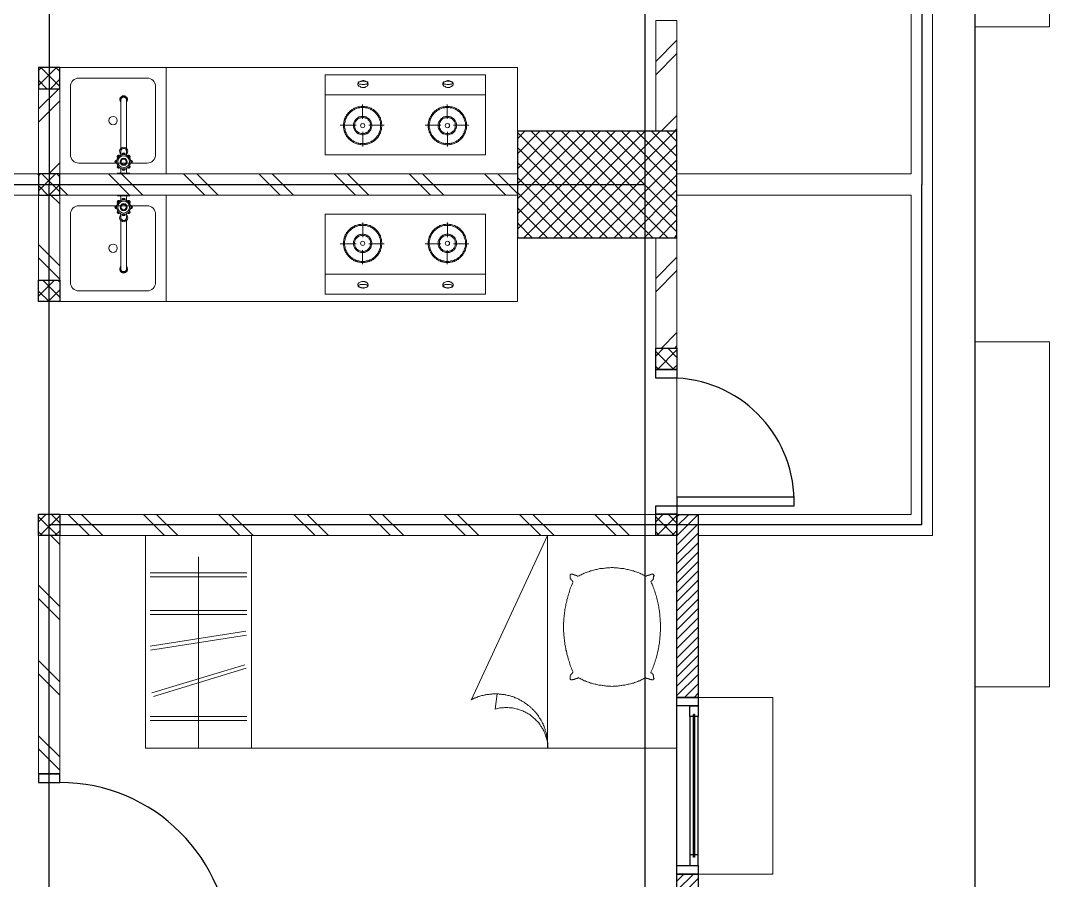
# Model space of a CAD drawing. Header units: millimetres. Extents: x -324 to 75, y -297 to 70.
# Drawn here: x -44.291 to -39.456, y 16.405 to 20.445 of the extents above; entities that cross this region are included whole.
import ezdxf

# ---------------------------------------------------------------- set-up
doc = ezdxf.new("R2010")
doc.units = ezdxf.units.MM
doc.layers.get('defpoints').update_dxf_attribs({"color": 1})
for name, color, linetype, lineweight in [('ars', 11, 'Continuous', 0), ('ars @ 1', 11, 'Continuous', 0), ('KOL', 1, 'Continuous', 30), ('KOLOM', 4, 'Continuous', 9), ('lan', 7, 'Continuous', 15), ('SANITAIR', 15, 'Continuous', 9), ('tem', 5, 'Continuous', 20)]:
    doc.layers.add(name, color=color, linetype=linetype, lineweight=lineweight)
doc.layers.add('as', color=1, linetype='Continuous', plot=False)
doc.layers.add('Kusen', color=30, linetype='Continuous')

# ---------------------------------------------------------------- blocks, each defined once
blk = doc.blocks.new('KRAN DPR ATAS')
for p, q in [((-0.0289, 0), (0.0289, 0)), ((-0.0289, 0), (-0.0289, -0.0021)), ((0.0289, 0), (0.0289, -0.0021)), ((-0.0275, -0.0035), (0.0275, -0.0035)), ((-0.0127, -0.0092), (-0.0127, -0.0252)), ((0.0127, -0.0092), (0.0127, -0.0252)), ((-0.0127, -0.0877), (-0.0127, -0.1101)), ((0.0127, -0.0877), (0.0127, -0.1101)), ((-0.014, -0.1188), (-0.014, -0.3457)), ((0.014, -0.1188), (0.014, -0.3457))]:
    blk.add_line(p, q)
for radius in [0.0338, 0.0279, 0.0166, 0.0138, 0.0123]:
    blk.add_circle((0, -0.0564), radius)
for centre, radius, start, end in [((-0.0239, -0.0326), 0.00706, 39.002, 230.998), ((-0.0222, -0.0342), 0.00706, 58.1189, 211.8811), ((-0.0275, -0.0021), 0.00141, 180, 270), ((-0.0183, -0.0092), 0.00564, 0, 90), ((-0.0009, -0.0214), 0.00884, 254.902, 254.902), ((0, -0.0227), 0.00706, 354.002, 185.998), ((0, -0.025), 0.00706, 13.1189, 166.8811), ((0.0183, -0.0092), 0.00564, 90, 180), ((0.0239, -0.0326), 0.00706, 309.002, 140.998), ((0.0222, -0.0342), 0.00706, 328.1189, 121.8811), ((0.0275, -0.0021), 0.00141, 270, 0), ((-0.0338, -0.0564), 0.00706, 84.002, 275.998), ((-0.0315, -0.0564), 0.00706, 103.1189, 256.8811), ((-0.0239, -0.0803), 0.00706, 129.002, 320.998), ((-0.0222, -0.0787), 0.00706, 148.1189, 301.8811), ((0, -0.1058), 0.0191, 134.711, 45.289), ((0, -0.0902), 0.00706, 174.002, 5.998), ((0, -0.0879), 0.00706, 193.1189, 346.8811), ((0.0239, -0.0803), 0.00706, 219.002, 50.998), ((0.0222, -0.0787), 0.00706, 238.1189, 31.8811), ((0.0338, -0.0564), 0.00706, 264.002, 95.998), ((0.0315, -0.0564), 0.00706, 283.1189, 76.8811), ((0, -0.1058), 0.0134, 198.6717, 270), ((0, -0.1058), 0.0134, 270, 341.3283), ((0, -0.3457), 0.0178, 141.8277, 38.1723), ((0, -0.3484), 0.0178, 175.6641, 4.3359), ((0, -0.3457), 0.014, 180, 0)]:
    blk.add_arc(centre, radius, start, end)
blk = doc.blocks.new('KOMPOR')
for points in [[(0, 0.3765), (0, -0.3765)], [(0.0944, 0.3765), (0, 0.3765)], [(0.3765, 0.3765), (0.0944, 0.3765)], [(0.0944, 0.3765), (0.0944, -0.3765)], [(0.3765, -0.3765), (0.3765, 0.3765)], [(0.2385, 0.2906), (0.2337, 0.2906), (0.23, 0.2906), (0.2252, 0.2893), (0.2203, 0.2893), (0.2167, 0.2881), (0.2119, 0.2869), (0.2082, 0.2857), (0.2034, 0.2833), (0.1998, 0.2821), (0.1961, 0.2797), (0.1925, 0.2772), (0.1889, 0.276), (0.1852, 0.2724), (0.1816, 0.27), (0.178, 0.2676), (0.1755, 0.2639), (0.1719, 0.2615), (0.1695, 0.2579), (0.1671, 0.2542), (0.1634, 0.2506), (0.1622, 0.247), (0.1598, 0.2433), (0.1574, 0.2397), (0.1562, 0.2361), (0.1538, 0.2312), (0.1525, 0.2276), (0.1513, 0.2228), (0.1501, 0.2191), (0.1501, 0.2143), (0.1489, 0.2094), (0.1489, 0.2058), (0.1489, 0.201), (0.1489, 0.1961), (0.1489, 0.1913), (0.1501, 0.1864), (0.1501, 0.1828), (0.1513, 0.178), (0.1525, 0.1743), (0.1538, 0.1695), (0.1562, 0.1659), (0.1574, 0.161), (0.1598, 0.1574), (0.1622, 0.1538), (0.1634, 0.1501), (0.1671, 0.1465), (0.1695, 0.1429), (0.1719, 0.1404), (0.1755, 0.1368), (0.178, 0.1344), (0.1816, 0.1308), (0.1852, 0.1283), (0.1889, 0.1259), (0.1925, 0.1235), (0.1961, 0.1211), (0.1998, 0.1199), (0.2034, 0.1174), (0.2082, 0.1162), (0.2119, 0.115), (0.2167, 0.1138), (0.2203, 0.1126), (0.2252, 0.1114), (0.23, 0.1114), (0.2337, 0.1102), (0.2385, 0.1102), (0.2433, 0.1102), (0.2482, 0.1114), (0.253, 0.1114), (0.2567, 0.1126), (0.2615, 0.1138), (0.2651, 0.115), (0.27, 0.1162), (0.2736, 0.1174), (0.2785, 0.1199), (0.2821, 0.1211), (0.2857, 0.1235), (0.2893, 0.1259), (0.293, 0.1283), (0.2966, 0.1308), (0.299, 0.1344), (0.3027, 0.1368), (0.3051, 0.1404), (0.3087, 0.1429), (0.3111, 0.1465), (0.3136, 0.1501), (0.316, 0.1538), (0.3184, 0.1574), (0.3196, 0.161), (0.322, 0.1659), (0.3232, 0.1695), (0.3245, 0.1743), (0.3257, 0.178), (0.3269, 0.1828), (0.3281, 0.1864), (0.3281, 0.1913), (0.3293, 0.1961), (0.3293, 0.201), (0.3293, 0.2058), (0.3281, 0.2094), (0.3281, 0.2143), (0.3269, 0.2191), (0.3257, 0.2228), (0.3245, 0.2276), (0.3232, 0.2312), (0.322, 0.2361), (0.3196, 0.2397), (0.3184, 0.2433), (0.316, 0.247), (0.3136, 0.2506), (0.3111, 0.2542), (0.3087, 0.2579), (0.3051, 0.2615), (0.3027, 0.2639), (0.299, 0.2676), (0.2966, 0.27), (0.293, 0.2724), (0.2893, 0.276), (0.2857, 0.2772), (0.2821, 0.2797), (0.2785, 0.2821), (0.2736, 0.2833), (0.27, 0.2857), (0.2651, 0.2869), (0.2615, 0.2881), (0.2567, 0.2893), (0.253, 0.2893), (0.2482, 0.2906), (0.2433, 0.2906), (0.2385, 0.2906)], [(0.2373, 0.3063), (0.2373, 0.2312)], [(0.2385, 0.2857), (0.2349, 0.2857), (0.23, 0.2857), (0.2264, 0.2845), (0.2215, 0.2833), (0.2179, 0.2833), (0.2131, 0.2821), (0.2094, 0.2809), (0.2058, 0.2785), (0.2022, 0.2772), (0.1985, 0.2748), (0.1949, 0.2736), (0.1913, 0.2712), (0.1877, 0.2688), (0.1852, 0.2663), (0.1816, 0.2639), (0.1792, 0.2603), (0.1755, 0.2579), (0.1731, 0.2542), (0.1707, 0.2518), (0.1683, 0.2482), (0.1659, 0.2446), (0.1646, 0.2409), (0.1622, 0.2373), (0.161, 0.2337), (0.1586, 0.23), (0.1574, 0.2264), (0.1562, 0.2215), (0.1562, 0.2179), (0.155, 0.2131), (0.1538, 0.2094), (0.1538, 0.2046), (0.1538, 0.201), (0.1538, 0.1961), (0.1538, 0.1925), (0.155, 0.1877), (0.1562, 0.184), (0.1562, 0.1792), (0.1574, 0.1755), (0.1586, 0.1719), (0.161, 0.1671), (0.1622, 0.1634), (0.1646, 0.1598), (0.1659, 0.1562), (0.1683, 0.1525), (0.1707, 0.1501), (0.1731, 0.1465), (0.1755, 0.1441), (0.1792, 0.1404), (0.1816, 0.138), (0.1852, 0.1356), (0.1877, 0.132), (0.1913, 0.1308), (0.1949, 0.1283), (0.1985, 0.1259), (0.2022, 0.1235), (0.2058, 0.1223), (0.2094, 0.1211), (0.2131, 0.1199), (0.2179, 0.1186), (0.2215, 0.1174), (0.2264, 0.1162), (0.23, 0.1162), (0.2349, 0.1162), (0.2385, 0.1162), (0.2433, 0.1162), (0.247, 0.1162), (0.2518, 0.1162), (0.2554, 0.1174), (0.2603, 0.1186), (0.2639, 0.1199), (0.2676, 0.1211), (0.2724, 0.1223), (0.276, 0.1235), (0.2797, 0.1259), (0.2833, 0.1283), (0.2869, 0.1308), (0.2893, 0.132), (0.293, 0.1356), (0.2954, 0.138), (0.299, 0.1404), (0.3015, 0.1441), (0.3039, 0.1465), (0.3075, 0.1501), (0.3087, 0.1525), (0.3111, 0.1562), (0.3136, 0.1598), (0.316, 0.1634), (0.3172, 0.1671), (0.3184, 0.1719), (0.3196, 0.1755), (0.3208, 0.1792), (0.322, 0.184), (0.3232, 0.1877), (0.3232, 0.1925), (0.3232, 0.1961), (0.3232, 0.201), (0.3232, 0.2046), (0.3232, 0.2094), (0.3232, 0.2131), (0.322, 0.2179), (0.3208, 0.2215), (0.3196, 0.2264), (0.3184, 0.23), (0.3172, 0.2337), (0.316, 0.2373), (0.3136, 0.2409), (0.3111, 0.2446), (0.3087, 0.2482), (0.3075, 0.2518), (0.3039, 0.2542), (0.3015, 0.2579), (0.299, 0.2603), (0.2954, 0.2639), (0.293, 0.2663), (0.2893, 0.2688), (0.2869, 0.2712), (0.2833, 0.2736), (0.2797, 0.2748), (0.276, 0.2772), (0.2724, 0.2785), (0.2676, 0.2809), (0.2639, 0.2821), (0.2603, 0.2833), (0.2554, 0.2833), (0.2518, 0.2845), (0.247, 0.2857), (0.2433, 0.2857), (0.2385, 0.2857)], [(0.2385, 0.2433), (0.2349, 0.2433), (0.23, 0.2433), (0.2264, 0.2421), (0.2215, 0.2409), (0.2179, 0.2385), (0.2143, 0.2361), (0.2119, 0.2337), (0.2082, 0.2312), (0.2058, 0.2276), (0.2034, 0.2252), (0.201, 0.2215), (0.1985, 0.2179), (0.1973, 0.2131), (0.1961, 0.2094), (0.1961, 0.2046), (0.1961, 0.201), (0.1961, 0.1961), (0.1961, 0.1925), (0.1973, 0.1877), (0.1985, 0.184), (0.201, 0.1804), (0.2034, 0.1768), (0.2058, 0.1731), (0.2082, 0.1707), (0.2119, 0.1671), (0.2143, 0.1646), (0.2179, 0.1622), (0.2215, 0.161), (0.2264, 0.1598), (0.23, 0.1586), (0.2349, 0.1574), (0.2385, 0.1574), (0.2433, 0.1574), (0.247, 0.1586), (0.2518, 0.1598), (0.2554, 0.161), (0.2591, 0.1622), (0.2627, 0.1646), (0.2663, 0.1671), (0.2688, 0.1707), (0.2724, 0.1731), (0.2748, 0.1768), (0.2772, 0.1804), (0.2785, 0.184), (0.2797, 0.1877), (0.2809, 0.1925), (0.2821, 0.1961), (0.2821, 0.201), (0.2821, 0.2046), (0.2809, 0.2094), (0.2797, 0.2131), (0.2785, 0.2179), (0.2772, 0.2215), (0.2748, 0.2252), (0.2724, 0.2276), (0.2688, 0.2312), (0.2663, 0.2337), (0.2627, 0.2361), (0.2591, 0.2385), (0.2554, 0.2409), (0.2518, 0.2421), (0.247, 0.2433), (0.2433, 0.2433), (0.2385, 0.2433)], [(0.0436, 0.2228), (0.0472, 0.2228), (0.0496, 0.2215), (0.0533, 0.2191), (0.0545, 0.2155), (0.0557, 0.2119), (0.0581, 0.2094), (0.0593, 0.2046), (0.0593, 0.1998), (0.0593, 0.1949), (0.0593, 0.1901), (0.0569, 0.1864), (0.0557, 0.1828), (0.0533, 0.1792), (0.0508, 0.178), (0.0484, 0.1755), (0.046, 0.1743), (0.0424, 0.1743), (0.04, 0.1755), (0.0375, 0.178), (0.0339, 0.1792), (0.0327, 0.1828), (0.0315, 0.1864), (0.0291, 0.1901), (0.0278, 0.1949), (0.0278, 0.1998), (0.0291, 0.2046), (0.0303, 0.2094), (0.0315, 0.2119), (0.0339, 0.2155), (0.0351, 0.2191), (0.0375, 0.2215), (0.0412, 0.2228), (0.0436, 0.2228)], [(0.0375, 0.2215), (0.04, 0.2215), (0.04, 0.2203), (0.0424, 0.2179), (0.0436, 0.2155), (0.0448, 0.2119), (0.0448, 0.2082), (0.046, 0.2034), (0.046, 0.1998), (0.046, 0.1961), (0.046, 0.1913), (0.0448, 0.1877), (0.0436, 0.184), (0.0436, 0.1816), (0.0412, 0.178), (0.04, 0.1768), (0.0387, 0.1755), (0.0375, 0.1755), (0.0351, 0.1768), (0.0339, 0.178), (0.0327, 0.1816), (0.0315, 0.184), (0.0315, 0.1877), (0.0303, 0.1913), (0.0303, 0.1961), (0.0303, 0.1998), (0.0303, 0.2034), (0.0315, 0.2082), (0.0315, 0.2119), (0.0327, 0.2155), (0.0339, 0.2179), (0.0351, 0.2203), (0.0363, 0.2215), (0.0375, 0.2215)], [(0.1404, 0.201), (0.207, 0.201)], [(0.2385, 0.2385), (0.2349, 0.2385), (0.2312, 0.2373), (0.2276, 0.2373), (0.224, 0.2361), (0.2203, 0.2337), (0.2179, 0.2324), (0.2143, 0.23), (0.2119, 0.2276), (0.2094, 0.2252), (0.207, 0.2215), (0.2058, 0.2191), (0.2034, 0.2155), (0.2022, 0.2119), (0.2022, 0.2082), (0.201, 0.2046), (0.201, 0.201), (0.201, 0.1973), (0.2022, 0.1925), (0.2022, 0.1889), (0.2034, 0.1864), (0.2058, 0.1828), (0.207, 0.1792), (0.2094, 0.1768), (0.2119, 0.1743), (0.2143, 0.1719), (0.2179, 0.1695), (0.2203, 0.1671), (0.224, 0.1659), (0.2276, 0.1646), (0.2312, 0.1634), (0.2349, 0.1634), (0.2385, 0.1622), (0.2421, 0.1634), (0.247, 0.1634), (0.2506, 0.1646), (0.253, 0.1659), (0.2567, 0.1671), (0.2603, 0.1695), (0.2627, 0.1719), (0.2651, 0.1743), (0.2676, 0.1768), (0.27, 0.1792), (0.2724, 0.1828), (0.2736, 0.1864), (0.2748, 0.1889), (0.276, 0.1925), (0.276, 0.1973), (0.2772, 0.201), (0.276, 0.2046), (0.276, 0.2082), (0.2748, 0.2119), (0.2736, 0.2155), (0.2724, 0.2191), (0.27, 0.2215), (0.2676, 0.2252), (0.2651, 0.2276), (0.2627, 0.23), (0.2603, 0.2324), (0.2567, 0.2337), (0.253, 0.2361), (0.2506, 0.2373), (0.247, 0.2373), (0.2421, 0.2385), (0.2385, 0.2385)], [(0.2385, 0.2107), (0.2349, 0.2094), (0.2312, 0.2082), (0.23, 0.2046), (0.2288, 0.201), (0.23, 0.1961), (0.2312, 0.1937), (0.2349, 0.1913), (0.2385, 0.1901), (0.2433, 0.1913), (0.2458, 0.1937), (0.2482, 0.1961), (0.2494, 0.201), (0.2482, 0.2046), (0.2458, 0.2082), (0.2433, 0.2094), (0.2385, 0.2107)], [(0.3366, 0.1998), (0.2676, 0.1998)], [(0.2373, 0.0993), (0.2373, 0.1719)], [(0.2373, -0.0932), (0.2373, -0.1671)], [(0.2385, -0.1077), (0.2337, -0.1077), (0.23, -0.1077), (0.2252, -0.109), (0.2203, -0.109), (0.2167, -0.1102), (0.2119, -0.1114), (0.2082, -0.1126), (0.2034, -0.115), (0.1998, -0.1162), (0.1961, -0.1186), (0.1925, -0.1211), (0.1889, -0.1235), (0.1852, -0.1259), (0.1816, -0.1283), (0.178, -0.1308), (0.1755, -0.1344), (0.1719, -0.1368), (0.1695, -0.1404), (0.1671, -0.1441), (0.1634, -0.1477), (0.1622, -0.1513), (0.1598, -0.155), (0.1574, -0.1586), (0.1562, -0.1622), (0.1538, -0.1671), (0.1525, -0.1707), (0.1513, -0.1755), (0.1501, -0.1792), (0.1501, -0.184), (0.1489, -0.1889), (0.1489, -0.1925), (0.1489, -0.1973), (0.1489, -0.2022), (0.1489, -0.207), (0.1501, -0.2119), (0.1501, -0.2155), (0.1513, -0.2203), (0.1525, -0.224), (0.1538, -0.2288), (0.1562, -0.2324), (0.1574, -0.2373), (0.1598, -0.2409), (0.1622, -0.2446), (0.1634, -0.2482), (0.1671, -0.2518), (0.1695, -0.2554), (0.1719, -0.2579), (0.1755, -0.2615), (0.178, -0.2639), (0.1816, -0.2676), (0.1852, -0.27), (0.1889, -0.2724), (0.1925, -0.2748), (0.1961, -0.2772), (0.1998, -0.2785), (0.2034, -0.2809), (0.2082, -0.2821), (0.2119, -0.2833), (0.2167, -0.2845), (0.2203, -0.2857), (0.2252, -0.2869), (0.23, -0.2869), (0.2337, -0.2881), (0.2385, -0.2881), (0.2433, -0.2881), (0.2482, -0.2869), (0.253, -0.2869), (0.2567, -0.2857), (0.2615, -0.2845), (0.2651, -0.2833), (0.27, -0.2821), (0.2736, -0.2809), (0.2785, -0.2785), (0.2821, -0.2772), (0.2857, -0.2748), (0.2893, -0.2724), (0.293, -0.27), (0.2966, -0.2676), (0.299, -0.2639), (0.3027, -0.2615), (0.3051, -0.2579), (0.3087, -0.2554), (0.3111, -0.2518), (0.3136, -0.2482), (0.316, -0.2446), (0.3184, -0.2409), (0.3196, -0.2373), (0.322, -0.2324), (0.3232, -0.2288), (0.3245, -0.224), (0.3257, -0.2203), (0.3269, -0.2155), (0.3281, -0.2119), (0.3281, -0.207), (0.3293, -0.2022), (0.3293, -0.1973), (0.3293, -0.1925), (0.3281, -0.1889), (0.3281, -0.184), (0.3269, -0.1792), (0.3257, -0.1755), (0.3245, -0.1707), (0.3232, -0.1671), (0.322, -0.1622), (0.3196, -0.1586), (0.3184, -0.155), (0.316, -0.1513), (0.3136, -0.1477), (0.3111, -0.1441), (0.3087, -0.1404), (0.3051, -0.1368), (0.3027, -0.1344), (0.299, -0.1308), (0.2966, -0.1283), (0.293, -0.1259), (0.2893, -0.1235), (0.2857, -0.1211), (0.2821, -0.1186), (0.2785, -0.1162), (0.2736, -0.115), (0.27, -0.1126), (0.2651, -0.1114), (0.2615, -0.1102), (0.2567, -0.109), (0.253, -0.109), (0.2482, -0.1077), (0.2433, -0.1077), (0.2385, -0.1077)], [(0.2385, -0.1126), (0.2349, -0.1126), (0.23, -0.1126), (0.2264, -0.1138), (0.2215, -0.115), (0.2179, -0.115), (0.2131, -0.1162), (0.2094, -0.1174), (0.2058, -0.1199), (0.2022, -0.1211), (0.1985, -0.1235), (0.1949, -0.1247), (0.1913, -0.1271), (0.1877, -0.1295), (0.1852, -0.132), (0.1816, -0.1344), (0.1792, -0.138), (0.1755, -0.1404), (0.1731, -0.1441), (0.1707, -0.1465), (0.1683, -0.1501), (0.1659, -0.1538), (0.1646, -0.1574), (0.1622, -0.161), (0.161, -0.1646), (0.1586, -0.1683), (0.1574, -0.1719), (0.1562, -0.1768), (0.1562, -0.1804), (0.155, -0.1852), (0.1538, -0.1889), (0.1538, -0.1937), (0.1538, -0.1973), (0.1538, -0.2022), (0.1538, -0.2058), (0.155, -0.2107), (0.1562, -0.2143), (0.1562, -0.2191), (0.1574, -0.2228), (0.1586, -0.2264), (0.161, -0.2312), (0.1622, -0.2349), (0.1646, -0.2385), (0.1659, -0.2421), (0.1683, -0.2458), (0.1707, -0.2482), (0.1731, -0.2518), (0.1755, -0.2554), (0.1792, -0.2579), (0.1816, -0.2603), (0.1852, -0.2627), (0.1877, -0.2663), (0.1913, -0.2688), (0.1949, -0.27), (0.1985, -0.2724), (0.2022, -0.2748), (0.2058, -0.276), (0.2094, -0.2772), (0.2131, -0.2785), (0.2179, -0.2797), (0.2215, -0.2809), (0.2264, -0.2821), (0.23, -0.2821), (0.2349, -0.2821), (0.2385, -0.2833), (0.2433, -0.2821), (0.247, -0.2821), (0.2518, -0.2821), (0.2554, -0.2809), (0.2603, -0.2797), (0.2639, -0.2785), (0.2676, -0.2772), (0.2724, -0.276), (0.276, -0.2748), (0.2797, -0.2724), (0.2833, -0.27), (0.2869, -0.2688), (0.2893, -0.2663), (0.293, -0.2627), (0.2954, -0.2603), (0.299, -0.2579), (0.3015, -0.2554), (0.3039, -0.2518), (0.3075, -0.2482), (0.3087, -0.2458), (0.3111, -0.2421), (0.3136, -0.2385), (0.316, -0.2349), (0.3172, -0.2312), (0.3184, -0.2264), (0.3196, -0.2228), (0.3208, -0.2191), (0.322, -0.2143), (0.3232, -0.2107), (0.3232, -0.2058), (0.3232, -0.2022), (0.3232, -0.1973), (0.3232, -0.1937), (0.3232, -0.1889), (0.3232, -0.1852), (0.322, -0.1804), (0.3208, -0.1768), (0.3196, -0.1719), (0.3184, -0.1683), (0.3172, -0.1646), (0.316, -0.161), (0.3136, -0.1574), (0.3111, -0.1538), (0.3087, -0.1501), (0.3075, -0.1465), (0.3039, -0.1441), (0.3015, -0.1404), (0.299, -0.138), (0.2954, -0.1344), (0.293, -0.132), (0.2893, -0.1295), (0.2869, -0.1271), (0.2833, -0.1247), (0.2797, -0.1235), (0.276, -0.1211), (0.2724, -0.1199), (0.2676, -0.1174), (0.2639, -0.1162), (0.2603, -0.115), (0.2554, -0.115), (0.2518, -0.1138), (0.247, -0.1126), (0.2433, -0.1126), (0.2385, -0.1126)], [(0.0436, -0.1768), (0.0472, -0.1768), (0.0496, -0.178), (0.0533, -0.1804), (0.0545, -0.1828), (0.0557, -0.1864), (0.0581, -0.1901), (0.0593, -0.1949), (0.0593, -0.1985), (0.0593, -0.2034), (0.0593, -0.2082), (0.0569, -0.2119), (0.0557, -0.2167), (0.0533, -0.2191), (0.0508, -0.2215), (0.0484, -0.224), (0.046, -0.224), (0.0424, -0.224), (0.04, -0.224), (0.0375, -0.2215), (0.0339, -0.2191), (0.0327, -0.2167), (0.0315, -0.2119), (0.0291, -0.2082), (0.0278, -0.2034), (0.0278, -0.1985), (0.0291, -0.1949), (0.0303, -0.1901), (0.0315, -0.1864), (0.0339, -0.1828), (0.0351, -0.1804), (0.0375, -0.178), (0.0412, -0.1768), (0.0436, -0.1768)], [(0.0375, -0.1768), (0.04, -0.178), (0.04, -0.1792), (0.0424, -0.1804), (0.0436, -0.1828), (0.0448, -0.1864), (0.0448, -0.1901), (0.046, -0.1949), (0.046, -0.1985), (0.046, -0.2034), (0.046, -0.2082), (0.0448, -0.2107), (0.0436, -0.2155), (0.0436, -0.2179), (0.0412, -0.2203), (0.04, -0.2228), (0.0387, -0.2228), (0.0375, -0.2228), (0.0351, -0.2228), (0.0339, -0.2203), (0.0327, -0.2179), (0.0315, -0.2155), (0.0315, -0.2107), (0.0303, -0.2082), (0.0303, -0.2034), (0.0303, -0.1985), (0.0303, -0.1949), (0.0315, -0.1901), (0.0315, -0.1864), (0.0327, -0.1828), (0.0339, -0.1804), (0.0351, -0.1792), (0.0363, -0.178), (0.0375, -0.1768)], [(0.2385, -0.155), (0.2349, -0.155), (0.23, -0.155), (0.2264, -0.1562), (0.2215, -0.1574), (0.2179, -0.1598), (0.2143, -0.1622), (0.2119, -0.1646), (0.2082, -0.1671), (0.2058, -0.1707), (0.2034, -0.1731), (0.201, -0.1768), (0.1985, -0.1804), (0.1973, -0.1852), (0.1961, -0.1889), (0.1961, -0.1937), (0.1961, -0.1973), (0.1961, -0.2022), (0.1961, -0.207), (0.1973, -0.2107), (0.1985, -0.2143), (0.201, -0.2179), (0.2034, -0.2215), (0.2058, -0.2252), (0.2082, -0.2288), (0.2119, -0.2312), (0.2143, -0.2337), (0.2179, -0.2361), (0.2215, -0.2373), (0.2264, -0.2385), (0.23, -0.2397), (0.2349, -0.2409), (0.2385, -0.2409), (0.2433, -0.2409), (0.247, -0.2397), (0.2518, -0.2385), (0.2554, -0.2373), (0.2591, -0.2361), (0.2627, -0.2337), (0.2663, -0.2312), (0.2688, -0.2288), (0.2724, -0.2252), (0.2748, -0.2215), (0.2772, -0.2179), (0.2785, -0.2143), (0.2797, -0.2107), (0.2809, -0.207), (0.2821, -0.2022), (0.2821, -0.1973), (0.2821, -0.1937), (0.2809, -0.1889), (0.2797, -0.1852), (0.2785, -0.1804), (0.2772, -0.1768), (0.2748, -0.1731), (0.2724, -0.1707), (0.2688, -0.1671), (0.2663, -0.1646), (0.2627, -0.1622), (0.2591, -0.1598), (0.2554, -0.1574), (0.2518, -0.1562), (0.247, -0.155), (0.2433, -0.155), (0.2385, -0.155)], [(0.2385, -0.1598), (0.2349, -0.1598), (0.2312, -0.161), (0.2276, -0.161), (0.224, -0.1622), (0.2203, -0.1646), (0.2179, -0.1659), (0.2143, -0.1683), (0.2119, -0.1707), (0.2094, -0.1731), (0.207, -0.1768), (0.2058, -0.1792), (0.2034, -0.1828), (0.2022, -0.1864), (0.2022, -0.1901), (0.201, -0.1937), (0.201, -0.1973), (0.201, -0.2022), (0.2022, -0.2058), (0.2022, -0.2094), (0.2034, -0.2131), (0.2058, -0.2155), (0.207, -0.2191), (0.2094, -0.2215), (0.2119, -0.224), (0.2143, -0.2264), (0.2179, -0.2288), (0.2203, -0.2312), (0.224, -0.2324), (0.2276, -0.2337), (0.2312, -0.2349), (0.2349, -0.2349), (0.2385, -0.2361), (0.2421, -0.2349), (0.247, -0.2349), (0.2506, -0.2337), (0.253, -0.2324), (0.2567, -0.2312), (0.2603, -0.2288), (0.2627, -0.2264), (0.2651, -0.224), (0.2676, -0.2215), (0.27, -0.2191), (0.2724, -0.2155), (0.2736, -0.2131), (0.2748, -0.2094), (0.276, -0.2058), (0.276, -0.2022), (0.2772, -0.1973), (0.276, -0.1937), (0.276, -0.1901), (0.2748, -0.1864), (0.2736, -0.1828), (0.2724, -0.1792), (0.27, -0.1768), (0.2676, -0.1731), (0.2651, -0.1707), (0.2627, -0.1683), (0.2603, -0.1659), (0.2567, -0.1646), (0.253, -0.1622), (0.2506, -0.161), (0.247, -0.161), (0.2421, -0.1598), (0.2385, -0.1598)], [(0.2385, -0.1877), (0.2349, -0.1889), (0.2312, -0.1901), (0.23, -0.1937), (0.2288, -0.1973), (0.23, -0.2022), (0.2312, -0.2046), (0.2349, -0.207), (0.2385, -0.2082), (0.2433, -0.207), (0.2458, -0.2046), (0.2482, -0.2022), (0.2494, -0.1973), (0.2482, -0.1937), (0.2458, -0.1901), (0.2433, -0.1889), (0.2385, -0.1877)], [(0.1404, -0.1973), (0.207, -0.1973)], [(0.2373, -0.299), (0.2373, -0.2264)], [(0.3366, -0.1985), (0.2676, -0.1985)], [(0.0944, -0.3765), (0, -0.3765)], [(0.0944, -0.3765), (0.3765, -0.3765)]]:
    blk.add_lwpolyline(points)
blk = doc.blocks.new('K 10.10')
at = {"layer": 'ars'}
h = blk.add_hatch(dxfattribs=at)
h.set_pattern_fill('_USER', color=256, scale=0.05, angle=45, double=1, pattern_type=0)
h.set_pattern_definition([(45, (0, 0), (-0.035355339, 0.035355339), []), (135, (0, 0), (-0.035355339, -0.035355339), [])])
h.paths.add_polyline_path([(1560.5383, 1380.4069), (1560.6383, 1380.4069), (1560.6383, 1380.5069), (1560.5383, 1380.5069)])
at = {"layer": 'KOL'}
blk.add_lwpolyline([(1560.5383, 1380.4069), (1560.6383, 1380.4069), (1560.6383, 1380.5069), (1560.5383, 1380.5069)], close=True, dxfattribs=at)
blk = doc.blocks.new('typikal-1')
at = {"layer": 'as'}
for p, q in [((4.6, 6.3), (6.2, 6.3)), ((0, 2.2), (6.2, 2.2))]:
    blk.add_line(p, q, dxfattribs=at)
at = {"layer": 'lan'}
for p, q in [((4.55, 6.35), (6.2, 6.35)), ((4.65, 6.25), (6.15, 6.25)), ((6.15, 5.15), (6.15, 6.25))]:
    blk.add_line(p, q, dxfattribs=at)
at = {"layer": 'SANITAIR'}
blk.add_lwpolyline([(5.65, 2.25), (6.15, 2.25), (6.15, 2.75), (5.65, 2.75)], close=True, dxfattribs=at)
blk.add_lwpolyline([(6.0599, 2.7), (5.7399, 2.7, 0.414214), (5.6999, 2.66), (5.6999, 2.34, 0.414214), (5.7399, 2.3), (6.0599, 2.3, 0.414214), (6.0999, 2.34), (6.0999, 2.66, 0.414214)], format="xyb", close=True, dxfattribs=at)
blk.add_circle((5.8999, 2.5), 0.02, dxfattribs=at)
at = {"layer": 'tem'}
for p, q in [((5.65, 2.25), (5.65, 4.4)), ((5.65, 4.4), (5.95, 4.4))]:
    blk.add_line(p, q, dxfattribs=at)
for points in [[(5.43, 5.05), (5.95, 5.05), (5.95, 5.15), (5.43, 5.15)], [(6.15, 2.25), (6.25, 2.25), (6.25, 4.4), (6.15, 4.4)], [(6.15, 2.25), (5.75, 2.25), (5.75, 2.15), (6.15, 2.15)], [(6.15, 1.05), (6.25, 1.05), (6.25, 2.15), (6.15, 2.15)]]:
    blk.add_lwpolyline(points, close=True, dxfattribs=at)
at = {"layer": 'KOLOM', "extrusion": (0, 0, -1), "xscale": -1, "zscale": -1, "rotation": 180}
for p in [(-1566.2883, 1382.6569), (-1566.7883, 1382.6569)]:
    blk.add_blockref('K 10.10', p, dxfattribs=at)
at = {"layer": 'SANITAIR', "xscale": -1, "rotation": 180}
blk.add_blockref('KOMPOR', (5.6844, 3.8735), dxfattribs=at)
at = {"layer": 'SANITAIR', "extrusion": (0, 0, -1), "zscale": -1, "rotation": 90}
blk.add_blockref('KRAN DPR ATAS', (-6.1499, 2.55), dxfattribs=at)
blk = doc.blocks.new("k3'")
at = {"layer": 'ars'}
h = blk.add_hatch(dxfattribs=at)
h.set_pattern_fill('_USER', color=256, scale=0.05, angle=45, double=1, pattern_type=0)
h.set_pattern_definition([(45, (0, -4.975), (-0.03535534, 0.03535534), []), (135, (0, -4.975), (-0.03535534, -0.03535534), [])])
h.paths.add_polyline_path([(-0.25, -0.375), (0.25, -0.375), (0.25, 0.375), (-0.25, 0.375)])
at = {"layer": 'KOL'}
blk.add_lwpolyline([(-0.25, -0.375), (0.25, -0.375), (0.25, 0.375), (-0.25, 0.375)], close=True, dxfattribs=at)
blk = doc.blocks.new('T. J2')
at = {"layer": 'Kusen'}
for p, q in [((-0.3692, 0.1), (0.2808, 0.1)), ((0.2808, 0.06), (-0.3692, 0.06)), ((-0.4192, 0), (0.3308, 0))]:
    blk.add_line(p, q, dxfattribs=at)
for points in [[(-0.4592, 0), (-0.4192, 0), (-0.4192, 0.1), (-0.4592, 0.1)], [(0.3308, 0), (0.3708, 0), (0.3708, 0.1), (0.3308, 0.1)]]:
    blk.add_lwpolyline(points, close=True, dxfattribs=at)
for points in [[(-0.3692, 0.0775), (-0.3692, 0.06), (-0.4192, 0.06), (-0.4192, 0.1), (-0.3692, 0.1), (-0.3692, 0.0825), (-0.3792, 0.0825), (-0.3792, 0.0775), (-0.3692, 0.0775)], [(0.2808, 0.0775), (0.2808, 0.06), (0.3308, 0.06), (0.3308, 0.1), (0.2808, 0.1), (0.2808, 0.0825), (0.2908, 0.0825), (0.2908, 0.0775), (0.2808, 0.0775)]]:
    blk.add_lwpolyline(points, dxfattribs=at)
at = {"layer": 'Kusen', "color": 141}
blk.add_lwpolyline([(-0.3792, 0.0775), (0.2908, 0.0775), (0.2908, 0.0825), (-0.3792, 0.0825)], close=True, dxfattribs=at)
blk = doc.blocks.new('P.60')
at = {"layer": 'Kusen'}
for points in [[(1472.8348, 997.5354), (1472.8748, 997.5354), (1472.8748, 997.4354), (1472.8348, 997.4354)], [(1473.4748, 997.5354), (1473.5148, 997.5354), (1473.5148, 997.4354), (1473.4748, 997.4354)], [(1472.8748, 996.8854), (1472.9148, 996.8854), (1472.9148, 997.4354), (1472.8748, 997.4354)]]:
    blk.add_lwpolyline(points, close=True, dxfattribs=at)
blk.add_arc((1472.8948, 997.4658), 0.5808, 268.0266, 356.9943, dxfattribs=at)
blk = doc.blocks.new('P.80')
at = {"layer": 'Kusen'}
for points in [[(-69.8094, -74.8368), (-69.7694, -74.8368), (-69.7694, -74.0368), (-69.8094, -74.0368)], [(-70.6094, -74.9368), (-70.5694, -74.9368), (-70.5694, -74.8368), (-70.6094, -74.8368)], [(-69.7694, -74.9368), (-69.7294, -74.9368), (-69.7294, -74.8368), (-69.7694, -74.8368)]]:
    blk.add_lwpolyline(points, close=True, dxfattribs=at)
blk.add_arc((-69.7694, -74.8368), 0.8, 90, 180, dxfattribs=at)
blk = doc.blocks.new('BED2')
blk.add_lwpolyline([(-0.4994, 1.9988), (0.4994, 1.9988), (0.4994, 0), (-0.4994, 0)], close=True)
for points in [[(0.4994, 1.9988), (0.4994, 0)], [(-0.1435, 1.8765), (-0.1435, 1.8765), (-0.1435, 1.8765), (-0.1447, 1.8765), (-0.1447, 1.8777), (-0.1447, 1.8789), (-0.1471, 1.8789), (-0.1471, 1.8814), (-0.1495, 1.8814), (-0.1495, 1.8826), (-0.1495, 1.8826), (-0.1495, 1.8838), (-0.1519, 1.8838), (-0.1519, 1.8862), (-0.1556, 1.8862), (-0.1556, 1.8874), (-0.158, 1.8874), (-0.158, 1.8886), (-0.1592, 1.8886), (-0.1592, 1.8886), (-0.1689, 1.8886), (-0.1689, 1.8898), (-0.1701, 1.8898), (-0.1701, 1.891), (-0.1737, 1.891), (-0.1737, 1.8898), (-0.1737, 1.8898), (-0.1737, 1.8886), (-0.1774, 1.8886), (-0.1774, 1.8886), (-0.1774, 1.8886), (-0.1774, 1.8862), (-0.1786, 1.8862), (-0.1786, 1.8789), (-0.1774, 1.8789), (-0.1774, 1.8765), (-0.1774, 1.8765), (-0.1774, 1.8729), (-0.1762, 1.8729), (-0.1762, 1.8705), (-0.1749, 1.8705), (-0.1749, 1.868), (-0.1737, 1.868), (-0.1737, 1.8668), (-0.1737, 1.8668), (-0.1737, 1.8632), (-0.1725, 1.8632), (-0.1725, 1.8608), (-0.1713, 1.8608), (-0.1713, 1.8571), (-0.1713, 1.8571), (-0.1713, 1.8559), (-0.1701, 1.8559), (-0.1701, 1.8547), (-0.1689, 1.8547), (-0.1689, 1.8523), (-0.1677, 1.8523)], [(0.2827, 1.8765), (0.2766, 1.8789), (0.2706, 1.8826), (0.2633, 1.885), (0.2573, 1.8874), (0.2512, 1.8898), (0.2439, 1.8923), (0.2379, 1.8947), (0.2306, 1.8959), (0.2246, 1.8983), (0.2185, 1.9007), (0.2113, 1.9019), (0.2052, 1.9044), (0.1979, 1.9056), (0.1919, 1.9068), (0.1846, 1.9092), (0.1786, 1.9104), (0.1713, 1.9116), (0.1653, 1.9128), (0.158, 1.914), (0.1519, 1.9153), (0.1447, 1.9165), (0.1374, 1.9165), (0.1314, 1.9177), (0.1241, 1.9189), (0.118, 1.9189), (0.1108, 1.9201), (0.1047, 1.9201), (0.0975, 1.9201), (0.0902, 1.9213), (0.0841, 1.9213), (0.0769, 1.9213), (0.0708, 1.9213), (0.0636, 1.9213), (0.0563, 1.9213), (0.0502, 1.9213), (0.043, 1.9201), (0.0369, 1.9201), (0.0297, 1.9201), (0.0224, 1.9189), (0.0163, 1.9189), (0.0091, 1.9177), (0.003, 1.9165), (-0.0042, 1.9165), (-0.0115, 1.9153), (-0.0176, 1.914), (-0.0248, 1.9128), (-0.0309, 1.9116), (-0.0381, 1.9104), (-0.0442, 1.9092), (-0.0515, 1.9068), (-0.0575, 1.9056), (-0.0648, 1.9044), (-0.0708, 1.9019), (-0.0781, 1.9007), (-0.0841, 1.8983), (-0.0902, 1.8959), (-0.0975, 1.8947), (-0.1035, 1.8923), (-0.1108, 1.8898), (-0.1168, 1.8874), (-0.1229, 1.885), (-0.1301, 1.8826), (-0.1362, 1.8789), (-0.1423, 1.8765)], [(0.3081, 1.8523), (0.3081, 1.8523), (0.3081, 1.8547), (0.3093, 1.8547), (0.3093, 1.8559), (0.3105, 1.8559), (0.3105, 1.8571), (0.3117, 1.8571), (0.3117, 1.8608), (0.3117, 1.8608), (0.3117, 1.8632), (0.313, 1.8632), (0.313, 1.8668), (0.3142, 1.8668), (0.3142, 1.868), (0.3142, 1.868), (0.3142, 1.8705), (0.3154, 1.8705), (0.3154, 1.8729), (0.3166, 1.8729), (0.3166, 1.8765), (0.3178, 1.8765), (0.3178, 1.8789), (0.3178, 1.8789), (0.3178, 1.8862), (0.3178, 1.8862), (0.3178, 1.8886), (0.3166, 1.8886), (0.3166, 1.8886), (0.3142, 1.8886), (0.3142, 1.8898), (0.313, 1.8898), (0.313, 1.891), (0.3093, 1.891), (0.3093, 1.8898), (0.3081, 1.8898), (0.3081, 1.8886), (0.2996, 1.8886), (0.2996, 1.8886), (0.2972, 1.8886), (0.2972, 1.8874), (0.296, 1.8874), (0.296, 1.8862), (0.2924, 1.8862), (0.2924, 1.8838), (0.29, 1.8838), (0.29, 1.8826), (0.2887, 1.8826), (0.2887, 1.8814), (0.2863, 1.8814), (0.2863, 1.8789), (0.2851, 1.8789), (0.2851, 1.8777), (0.2839, 1.8777), (0.2839, 1.8765), (0.2839, 1.8765), (0.2839, 1.8765), (0.2827, 1.8765)], [(-0.1677, 1.8523), (-0.1701, 1.8475), (-0.1725, 1.8426), (-0.1749, 1.8378), (-0.1774, 1.8329), (-0.1798, 1.8293), (-0.1822, 1.8245), (-0.1834, 1.8196), (-0.1858, 1.8148), (-0.187, 1.8099), (-0.1895, 1.8051), (-0.1907, 1.799), (-0.1931, 1.7942), (-0.1943, 1.7893), (-0.1955, 1.7845), (-0.1967, 1.7797), (-0.1979, 1.7748), (-0.1992, 1.77), (-0.2004, 1.7651), (-0.2016, 1.7591), (-0.2028, 1.7542), (-0.204, 1.7494), (-0.204, 1.7446), (-0.2052, 1.7397), (-0.2052, 1.7349), (-0.2064, 1.7288), (-0.2064, 1.724), (-0.2076, 1.7191), (-0.2076, 1.7143), (-0.2076, 1.7082), (-0.2076, 1.7034), (-0.2076, 1.6985), (-0.2088, 1.6937), (-0.2076, 1.6877), (-0.2076, 1.6828), (-0.2076, 1.678), (-0.2076, 1.6731), (-0.2076, 1.6683), (-0.2064, 1.6622), (-0.2064, 1.6574), (-0.2052, 1.6525), (-0.2052, 1.6477), (-0.204, 1.6429), (-0.204, 1.6368), (-0.2028, 1.632), (-0.2016, 1.6271), (-0.2004, 1.6223), (-0.1992, 1.6174), (-0.1979, 1.6126), (-0.1967, 1.6065), (-0.1955, 1.6017), (-0.1943, 1.5969), (-0.1931, 1.592), (-0.1907, 1.5872), (-0.1895, 1.5823), (-0.187, 1.5775), (-0.1858, 1.5726), (-0.1834, 1.5678), (-0.1822, 1.563), (-0.1798, 1.5581), (-0.1774, 1.5533), (-0.1749, 1.5484), (-0.1725, 1.5436), (-0.1701, 1.5387), (-0.1677, 1.5339)], [(0.3081, 1.5339), (0.3105, 1.5387), (0.313, 1.5436), (0.3154, 1.5484), (0.3178, 1.5533), (0.3202, 1.5581), (0.3226, 1.563), (0.3238, 1.5678), (0.3263, 1.5726), (0.3275, 1.5775), (0.3299, 1.5823), (0.3311, 1.5872), (0.3335, 1.592), (0.3347, 1.5969), (0.336, 1.6017), (0.3372, 1.6065), (0.3384, 1.6126), (0.3396, 1.6174), (0.3408, 1.6223), (0.342, 1.6271), (0.3432, 1.632), (0.3444, 1.6368), (0.3444, 1.6429), (0.3456, 1.6477), (0.3456, 1.6525), (0.3469, 1.6574), (0.3469, 1.6622), (0.3481, 1.6683), (0.3481, 1.6731), (0.3481, 1.678), (0.3481, 1.6828), (0.3493, 1.6889), (0.3493, 1.6937), (0.3493, 1.6985), (0.3481, 1.7034), (0.3481, 1.7082), (0.3481, 1.7143), (0.3481, 1.7191), (0.3469, 1.724), (0.3469, 1.7288), (0.3456, 1.7349), (0.3456, 1.7397), (0.3444, 1.7446), (0.3444, 1.7494), (0.3432, 1.7542), (0.342, 1.7591), (0.3408, 1.7651), (0.3396, 1.77), (0.3384, 1.7748), (0.3372, 1.7797), (0.336, 1.7845), (0.3347, 1.7893), (0.3335, 1.7942), (0.3311, 1.799), (0.3299, 1.8051), (0.3275, 1.8099), (0.3263, 1.8148), (0.3238, 1.8196), (0.3226, 1.8245), (0.3202, 1.8293), (0.3178, 1.8329), (0.3154, 1.8378), (0.313, 1.8426), (0.3105, 1.8475), (0.3081, 1.8523)], [(-0.1677, 1.5339), (-0.1689, 1.5339), (-0.1689, 1.5327), (-0.1701, 1.5327), (-0.1701, 1.5303), (-0.1713, 1.5303), (-0.1713, 1.5278), (-0.1713, 1.5278), (-0.1713, 1.5254), (-0.1725, 1.5254), (-0.1725, 1.523), (-0.1737, 1.523), (-0.1737, 1.5206), (-0.1737, 1.5206), (-0.1737, 1.5182), (-0.1749, 1.5182), (-0.1749, 1.5169), (-0.1762, 1.5169), (-0.1762, 1.5145), (-0.1774, 1.5145), (-0.1774, 1.5097), (-0.1774, 1.5097), (-0.1774, 1.5073), (-0.1786, 1.5073), (-0.1786, 1.5), (-0.1774, 1.5), (-0.1774, 1.4988), (-0.1774, 1.4988), (-0.1774, 1.4976), (-0.1737, 1.4976), (-0.1737, 1.4964), (-0.1737, 1.4964), (-0.1737, 1.4964), (-0.1701, 1.4964), (-0.1701, 1.4964), (-0.1689, 1.4964), (-0.1689, 1.4976), (-0.1592, 1.4976), (-0.1592, 1.4988), (-0.158, 1.4988), (-0.158, 1.5), (-0.1556, 1.5), (-0.1556, 1.5), (-0.1519, 1.5), (-0.1519, 1.5024), (-0.1495, 1.5024), (-0.1495, 1.5048), (-0.1495, 1.5048), (-0.1495, 1.5061), (-0.1471, 1.5061), (-0.1471, 1.5073), (-0.1447, 1.5073), (-0.1447, 1.5085), (-0.1447, 1.5085), (-0.1435, 1.5085), (-0.1435, 1.5097), (-0.1435, 1.5097)], [(-0.1423, 1.5109), (-0.1362, 1.5085), (-0.1289, 1.5048), (-0.1229, 1.5024), (-0.1168, 1.5), (-0.1108, 1.4976), (-0.1035, 1.4952), (-0.0975, 1.4939), (-0.0902, 1.4915), (-0.0841, 1.4891), (-0.0781, 1.4879), (-0.0708, 1.4855), (-0.0648, 1.4843), (-0.0575, 1.4818), (-0.0515, 1.4806), (-0.0442, 1.4794), (-0.0381, 1.477), (-0.0309, 1.4758), (-0.0248, 1.4746), (-0.0176, 1.4734), (-0.0115, 1.4722), (-0.0042, 1.4722), (0.003, 1.4709), (0.0091, 1.4697), (0.0163, 1.4685), (0.0224, 1.4685), (0.0297, 1.4673), (0.0369, 1.4673), (0.043, 1.4673), (0.0502, 1.4661), (0.0563, 1.4661), (0.0636, 1.4661), (0.0708, 1.4661), (0.0769, 1.4661), (0.0841, 1.4661), (0.0902, 1.4661), (0.0975, 1.4673), (0.1047, 1.4673), (0.1108, 1.4673), (0.118, 1.4685), (0.1241, 1.4685), (0.1314, 1.4697), (0.1386, 1.4709), (0.1447, 1.4722), (0.1519, 1.4722), (0.158, 1.4734), (0.1653, 1.4746), (0.1713, 1.4758), (0.1786, 1.477), (0.1846, 1.4794), (0.1919, 1.4806), (0.1979, 1.4818), (0.2052, 1.4843), (0.2113, 1.4855), (0.2185, 1.4879), (0.2246, 1.4891), (0.2306, 1.4915), (0.2379, 1.4939), (0.2439, 1.4952), (0.2512, 1.4976), (0.2573, 1.5), (0.2633, 1.5024), (0.2706, 1.5061), (0.2766, 1.5085), (0.2827, 1.5109)], [(0.2827, 1.5097), (0.2839, 1.5097)], [(0.2839, 1.5097), (0.2839, 1.5085), (0.2839, 1.5085), (0.2839, 1.5085), (0.2851, 1.5085), (0.2851, 1.5073), (0.2863, 1.5073), (0.2863, 1.5061), (0.2887, 1.5061), (0.2887, 1.5048), (0.29, 1.5048), (0.29, 1.5024), (0.2924, 1.5024), (0.2924, 1.5), (0.296, 1.5), (0.296, 1.5), (0.2972, 1.5), (0.2972, 1.4988), (0.2996, 1.4988), (0.2996, 1.4976), (0.3081, 1.4976), (0.3081, 1.4964), (0.3093, 1.4964), (0.3093, 1.4964), (0.313, 1.4964), (0.313, 1.4964), (0.3142, 1.4964), (0.3142, 1.4976), (0.3166, 1.4976), (0.3166, 1.4988), (0.3178, 1.4988), (0.3178, 1.5), (0.3178, 1.5), (0.3178, 1.5073), (0.3178, 1.5073), (0.3178, 1.5097), (0.3166, 1.5097), (0.3166, 1.5145), (0.3154, 1.5145), (0.3154, 1.5169), (0.3142, 1.5169), (0.3142, 1.5182), (0.3142, 1.5182), (0.3142, 1.5206), (0.313, 1.5206), (0.313, 1.523), (0.3117, 1.523), (0.3117, 1.5254), (0.3117, 1.5254), (0.3117, 1.5278), (0.3105, 1.5278), (0.3105, 1.5303), (0.3093, 1.5303), (0.3093, 1.5327), (0.3081, 1.5327), (0.3081, 1.5339), (0.3081, 1.5339)], [(-0.3154, 1.1441), (-0.3142, 1.1501), (-0.313, 1.155), (-0.3117, 1.161), (-0.3105, 1.1659), (-0.3105, 1.1719), (-0.3093, 1.1768), (-0.3093, 1.1828), (-0.3081, 1.1877), (-0.3081, 1.1937), (-0.3081, 1.1998), (-0.3081, 1.2046), (-0.3093, 1.2107), (-0.3093, 1.2155), (-0.3105, 1.2215), (-0.3105, 1.2264), (-0.3117, 1.2324), (-0.313, 1.2373), (-0.3142, 1.2433), (-0.3154, 1.2482), (-0.3166, 1.253), (-0.319, 1.2591), (-0.3202, 1.2639), (-0.3226, 1.2688), (-0.3238, 1.2748), (-0.3263, 1.2797), (-0.3287, 1.2845), (-0.3311, 1.2893), (-0.3347, 1.2942), (-0.3372, 1.299), (-0.3396, 1.3039), (-0.3432, 1.3087), (-0.3469, 1.3136), (-0.3505, 1.3172), (-0.3541, 1.322), (-0.3577, 1.3257), (-0.3614, 1.3305), (-0.365, 1.3341), (-0.3686, 1.3378), (-0.3735, 1.3426), (-0.3771, 1.3462), (-0.3808, 1.3499), (-0.3856, 1.3523), (-0.3904, 1.3559), (-0.3953, 1.3596), (-0.3989, 1.362), (-0.4038, 1.3644), (-0.4086, 1.368), (-0.4134, 1.3705), (-0.4183, 1.3729), (-0.4231, 1.3753), (-0.4292, 1.3777), (-0.434, 1.3789), (-0.4389, 1.3814), (-0.4437, 1.3826), (-0.4498, 1.385), (-0.4546, 1.3862), (-0.4607, 1.3874), (-0.4655, 1.3886), (-0.4715, 1.3898), (-0.4764, 1.3898), (-0.4824, 1.391), (-0.4873, 1.391), (-0.4933, 1.3923), (-0.4994, 1.3923)], [(-0.2718, 1.0315), (-0.2706, 1.0351), (-0.2682, 1.0387), (-0.2669, 1.0424), (-0.2645, 1.046), (-0.2633, 1.0496), (-0.2621, 1.0533), (-0.2609, 1.0581), (-0.2585, 1.0617), (-0.2573, 1.0654), (-0.2561, 1.069), (-0.2548, 1.0726), (-0.2536, 1.0763), (-0.2524, 1.0811), (-0.2512, 1.0847), (-0.2512, 1.0884), (-0.25, 1.092), (-0.2488, 1.0956), (-0.2488, 1.1005), (-0.2476, 1.1041), (-0.2464, 1.1077), (-0.2464, 1.1114), (-0.2464, 1.1162), (-0.2452, 1.1199), (-0.2452, 1.1235), (-0.2452, 1.1283), (-0.2439, 1.132), (-0.2439, 1.1356), (-0.2439, 1.1392), (-0.2439, 1.1441), (-0.2439, 1.1477), (-0.2439, 1.1513), (-0.2439, 1.1562), (-0.2439, 1.1598), (-0.2452, 1.1634), (-0.2452, 1.1671), (-0.2452, 1.1719), (-0.2464, 1.1755), (-0.2464, 1.1792), (-0.2464, 1.1828), (-0.2476, 1.1877), (-0.2488, 1.1913), (-0.2488, 1.1949), (-0.25, 1.1985), (-0.2512, 1.2034), (-0.2512, 1.207), (-0.2524, 1.2107), (-0.2536, 1.2143), (-0.2548, 1.2179), (-0.2561, 1.2228), (-0.2573, 1.2264), (-0.2585, 1.23), (-0.2597, 1.2337), (-0.2621, 1.2373), (-0.2633, 1.2409), (-0.2645, 1.2446), (-0.2657, 1.2482), (-0.2682, 1.2518), (-0.2694, 1.2554), (-0.2718, 1.2591), (-0.273, 1.2627), (-0.2754, 1.2663), (-0.2778, 1.27), (-0.2803, 1.2736), (-0.2815, 1.2772), (-0.2839, 1.2809), (-0.2863, 1.2845), (-0.2887, 1.2869), (-0.2912, 1.2906), (-0.2936, 1.2942), (-0.296, 1.2966), (-0.2984, 1.3002), (-0.3008, 1.3039), (-0.3033, 1.3063), (-0.3057, 1.3099), (-0.3093, 1.3123), (-0.3117, 1.316), (-0.3142, 1.3184), (-0.3178, 1.3208), (-0.3202, 1.3245), (-0.3226, 1.3269), (-0.3263, 1.3293), (-0.3287, 1.3317), (-0.3323, 1.3354), (-0.3347, 1.3378), (-0.3384, 1.3402), (-0.342, 1.3426), (-0.3444, 1.345), (-0.3481, 1.3475), (-0.3517, 1.3487), (-0.3541, 1.3511), (-0.3577, 1.3535), (-0.3614, 1.3559), (-0.365, 1.3584), (-0.3686, 1.3596), (-0.3711, 1.362), (-0.3747, 1.3632), (-0.3783, 1.3656), (-0.382, 1.3668), (-0.3856, 1.3692), (-0.3892, 1.3705), (-0.3929, 1.3717), (-0.3965, 1.3741), (-0.4001, 1.3753), (-0.4038, 1.3765), (-0.4074, 1.3777), (-0.411, 1.3789), (-0.4159, 1.3801), (-0.4195, 1.3814), (-0.4231, 1.3826), (-0.4268, 1.3838), (-0.4304, 1.385), (-0.4352, 1.3862), (-0.4389, 1.3862), (-0.4425, 1.3874), (-0.4461, 1.3886), (-0.451, 1.3886), (-0.4546, 1.3898), (-0.4582, 1.3898), (-0.4619, 1.391), (-0.4667, 1.391), (-0.4703, 1.391), (-0.474, 1.3923), (-0.4788, 1.3923), (-0.4824, 1.3923), (-0.4873, 1.3923), (-0.4909, 1.3923), (-0.4946, 1.3923), (-0.4994, 1.3923)], [(-0.4994, 1.391), (0.4994, 1.391)], [(0.4994, 1.391), (-0.273, 1.0315)], [(-0.2439, 1.1538), (-0.3166, 1.1441)], [(-0.4994, 0), (0.4994, 0)], [(0.4994, -0.4988), (-0.4994, -0.4988), (-0.4994, 0), (0.4994, 0), (0.4994, -0.4988)], [(-0.3686, -0.0218), (-0.3686, -0.477)], [(-0.3505, -0.477), (-0.3505, -0.0218)], [(-0.1241, -0.0254), (-0.2561, -0.4613)], [(-0.2391, -0.4685), (-0.1071, -0.0315)], [(0.0309, -0.0242), (-0.0381, -0.4746)], [(-0.02, -0.477), (0.0502, -0.0266)], [(0.1289, -0.0218), (0.1289, -0.477)], [(0.1471, -0.477), (0.1471, -0.0218)], [(0.3057, -0.0218), (0.3057, -0.477)], [(0.3238, -0.477), (0.3238, -0.0218)], [(0.4001, -0.2494), (-0.4994, -0.2494)]]:
    blk.add_lwpolyline(points)
blk = doc.blocks.new('A-2')
at = {"layer": 'ars'}
h = blk.add_hatch(dxfattribs=at)
h.set_pattern_fill('TEMBOK', color=256, scale=0.25)
h.set_pattern_definition([(45, (4.05984, -33.7289), (-0.1767767, 0.1767767), []), (45, (4.12234, -33.7289), (-0.1767767, 0.1767767), [])])
h.paths.add_polyline_path([(11.31, 22.6895), (11.41, 22.6895), (11.41, 22.1695), (11.31, 22.1695)])
h = blk.add_hatch(dxfattribs=at)
h.set_pattern_fill('TEMBOK', color=256, scale=0.25)
h.set_pattern_definition([(45, (1.15984, -28.29545), (-0.1767767, 0.1767767), []), (45, (1.22234, -28.29545), (-0.1767767, 0.1767767), [])])
h.paths.add_polyline_path([(8.41, 21.9695), (8.51, 21.9695), (8.51, 22.3695), (8.41, 22.3695)])
h = blk.add_hatch(dxfattribs=at)
h.set_pattern_fill('TEMBOK', color=256, scale=0.25, angle=90)
h.set_pattern_definition([(135, (12.23464, 59.05541), (-0.1767767, -0.1767767), []), (135, (12.23464, 59.11791), (-0.1767767, -0.1767767), [])])
h.paths.add_polyline_path([(8.41, 21.4695), (8.41, 21.8695), (8.51, 21.8695), (8.51, 21.4695)])
h = blk.add_hatch(dxfattribs=at)
h.set_pattern_fill('TEMBOK', color=256, scale=0.25)
h.set_pattern_definition([(45, (4.05984, -34.7489), (-0.1767767, 0.1767767), []), (45, (4.12234, -34.7489), (-0.1767767, 0.1767767), [])])
h.paths.add_polyline_path([(11.31, 21.6695), (11.41, 21.6695), (11.41, 21.1495), (11.31, 21.1495)])
h = blk.add_hatch(dxfattribs=at)
h.set_pattern_fill('TEMBOK', color=256, scale=0.25, angle=90)
h.set_pattern_definition([(135, (12.23464, 56.57541), (-0.1767767, -0.1767767), []), (135, (12.23464, 56.63791), (-0.1767767, -0.1767767), [])])
h.paths.add_polyline_path([(8.51, 20.3695), (8.51, 20.2695), (11.31, 20.2695), (11.31, 20.3695)])
h = blk.add_hatch(dxfattribs=at)
h.set_pattern_fill('ANSI31', color=256, scale=0.25, angle=270, style=0)
h.set_pattern_definition([(225, (338.109583, -467.98111), (-0.0220970869, 0.0220970869), [])])
h.paths.add_polyline_path([(11.41, 19.5095), (11.41, 20.3695), (11.51, 20.3695), (11.51, 19.5095)])
h = blk.add_hatch(dxfattribs=at)
h.set_pattern_fill('TEMBOK', color=256, scale=0.25, angle=90)
h.set_pattern_definition([(135, (12.23464, 57.45541), (-0.1767767, -0.1767767), []), (135, (12.23464, 57.51791), (-0.1767767, -0.1767767), [])])
h.paths.add_polyline_path([(8.41, 19.1495), (8.41, 20.2695), (8.51, 20.2695), (8.51, 19.1495)])
h = blk.add_hatch(dxfattribs=at)
h.set_pattern_fill('ANSI31', color=256, scale=0.25, angle=270, style=0)
h.set_pattern_definition([(225, (338.109583, -469.73611), (-0.0220970869, 0.0220970869), [])])
h.paths.add_polyline_path([(11.41, 17.7545), (11.41, 18.6795), (11.51, 18.6795), (11.51, 17.7545)])
at = {"layer": 'ars @ 1'}
h = blk.add_hatch(dxfattribs=at)
h.set_pattern_fill('TEMBOK', color=256, scale=0.25, angle=90)
h.set_pattern_definition([(135, (10.13464, 54.47541), (-0.1767767, -0.1767767), []), (135, (10.13464, 54.53791), (-0.1767767, -0.1767767), [])])
h.paths.add_polyline_path([(7.31, 21.8695), (7.31, 21.9695), (8.41, 21.9695), (8.41, 21.8695)])
h = blk.add_hatch(dxfattribs=at)
h.set_pattern_fill('TEMBOK', color=256, scale=0.25, angle=90)
h.set_pattern_definition([(135, (12.23464, 54.47541), (-0.1767767, -0.1767767), []), (135, (12.23464, 54.53791), (-0.1767767, -0.1767767), [])])
h.paths.add_polyline_path([(8.51, 21.8695), (8.51, 21.9695), (10.66, 21.9695), (10.66, 21.8695)])
blk.add_line((12.81, 40.7695), (12.81, 15.4695))
at = {"layer": 'as'}
for p, q in [((11.26, 15.7195), (11.26, 40.5195)), ((-1.84, 21.9195), (11.26, 21.9195)), ((8.46, 15.7195), (8.46, 21.9195)), ((12.56, 20.3195), (12.56, 21.9195)), ((12.56, 20.3195), (8.46, 20.3195))]:
    blk.add_line(p, q, dxfattribs=at)
at = {"layer": 'KOL'}
for points in [[(11.41, 19.5095), (11.41, 20.3695), (11.51, 20.3695), (11.51, 19.5095)], [(11.41, 17.7545), (11.41, 18.6795), (11.51, 18.6795), (11.51, 17.7545)]]:
    blk.add_lwpolyline(points, close=True, dxfattribs=at)
at = {"layer": 'lan'}
for p, q in [((13.16, 24.2795), (13.16, 22.6595)), ((13.16, 22.6595), (12.81, 22.6595)), ((12.61, 20.2695), (12.61, 21.9195)), ((11.41, 21.8695), (12.51, 21.8695)), ((12.51, 20.3695), (12.51, 21.8695)), ((12.81, 21.1795), (13.16, 21.1795)), ((13.16, 21.1795), (13.16, 19.5595)), ((11.41, 20.4495), (11.41, 21.0095)), ((11.51, 20.3695), (12.51, 20.3695)), ((11.51, 20.2695), (12.61, 20.2695)), ((13.16, 19.5595), (12.81, 19.5595)), ((11.51, 19.5095), (11.86, 19.5095)), ((11.86, 18.6795), (11.86, 19.5095)), ((11.51, 18.6795), (11.86, 18.6795))]:
    blk.add_line(p, q, dxfattribs=at)
at = {"layer": 'SANITAIR'}
blk.add_lwpolyline([(8.51, 21.3695), (8.51, 21.8695), (9.01, 21.8695), (9.01, 21.3695)], close=True, dxfattribs=at)
blk.add_lwpolyline([(8.96, 21.7795), (8.96, 21.4595, -0.414214), (8.92, 21.4195), (8.6, 21.4195, -0.414214), (8.56, 21.4595), (8.56, 21.7795, -0.414214), (8.6, 21.8195), (8.92, 21.8195, -0.414214)], format="xyb", close=True, dxfattribs=at)
blk.add_circle((8.76, 21.6195), 0.02, dxfattribs=at)
at = {"layer": 'tem'}
for p, q in [((10.66, 21.3695), (10.66, 21.6695)), ((8.51, 21.3695), (10.66, 21.3695))]:
    blk.add_line(p, q, dxfattribs=at)
for points in [[(8.51, 21.8695), (8.51, 21.4695), (8.41, 21.4695), (8.41, 21.8695)], [(11.31, 21.1495), (11.31, 21.6695), (11.41, 21.6695), (11.41, 21.1495)], [(8.51, 20.2695), (8.51, 20.3695), (11.31, 20.3695), (11.31, 20.2695)], [(8.51, 20.2695), (8.51, 19.1495), (8.41, 19.1495), (8.41, 20.2695)]]:
    blk.add_lwpolyline(points, close=True, dxfattribs=at)
at = {"layer": 'ars', "xscale": -1, "rotation": 270}
blk.add_blockref('BED2', (9.4112, 19.7702), dxfattribs=at)
at = {"layer": 'KOL', "rotation": 90}
blk.add_blockref("k3'", (11.035, 21.9195), dxfattribs=at)
at = {"layer": 'KOLOM', "extrusion": (0, 0, -1), "zscale": -1, "rotation": 270}
for p in [(-1388.9169, 1582.0079), (-1391.8169, 1581.6879), (-1388.9169, 1580.9079), (-1391.8169, 1580.9079)]:
    blk.add_blockref('K 10.10', p, dxfattribs=at)
at = {"layer": 'Kusen'}
for name, p, rotation in [('P.60', (1008.8454, -1452.4652), 90), ('P.80', (83.3468, -51.4598), 270)]:
    blk.add_blockref(name, p, dxfattribs=dict(at, rotation=rotation))
at = {"layer": 'Kusen', "xscale": -1, "rotation": 270}
blk.add_blockref('T. J2', (11.41, 19.1387), dxfattribs=at)
at = {"layer": 'lan', "rotation": 270}
blk.add_blockref('typikal-1', (6.26, 28.1195), dxfattribs=at)
at = {"layer": 'SANITAIR', "extrusion": (0, 0, -1), "xscale": -1, "zscale": -1}
blk.add_blockref('KRAN DPR ATAS', (-8.81, 21.8695), dxfattribs=at)
at = {"layer": 'SANITAIR', "rotation": 90}
blk.add_blockref('KOMPOR', (10.1335, 21.404), dxfattribs=at)

msp = doc.modelspace()

# ---------------------------------------------------------------- block references
at = {"layer": 'defpoints'}
msp.add_blockref('A-2', (-52.6163, -2.2441), dxfattribs=at)

doc.saveas('drawing.dxf')
